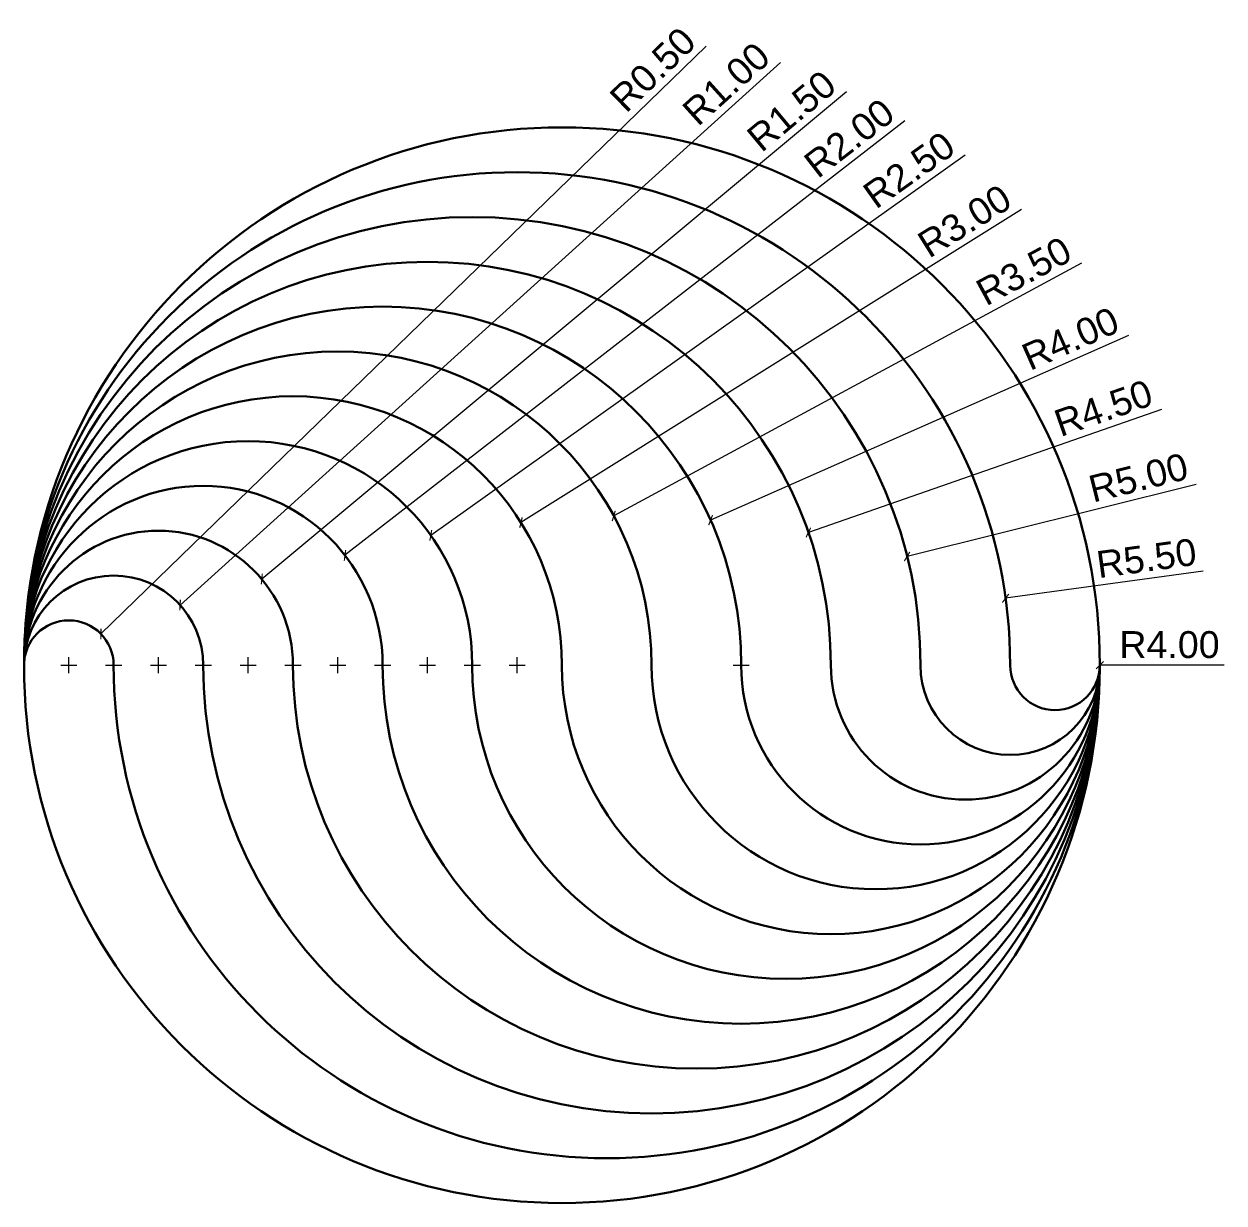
# Model space of a CAD drawing. Header units: inches. Extents: x 994 to 6777, y -637 to 5407.
# Drawn here: x 1072.62 to 1086, y 338.76 to 351.92 of the extents above; entities that cross this region are included whole.
import ezdxf

# ---------------------------------------------------------------- set-up
doc = ezdxf.new("R2010")
doc.units = ezdxf.units.IN
doc.header["$MEASUREMENT"] = 0
doc.layers.add('OBJECT 0.5', color=7, linetype='Continuous', lineweight=60)
doc.styles.get("Standard").update_dxf_attribs({"font": 'arial.ttf'})
doc.dimstyles.new('ABELLA 100', dxfattribs={"dimtxt": 0.3, "dimasz": 0.085, "dimexe": 0.1, "dimexo": 0.075, "dimgap": 0.075, "dimtad": 1, "dimzin": 0, "dimdsep": 46, "dimtxsty": 'Standard', "dimblk": 'ARCHTICK', "dimcen": 0.09, "dimclrd": 7, "dimclre": 7, "dimadec": 0, "dimazin": 0, "dimtfac": 1, "dimtix": 1, "dimtofl": 0, "dimtmove": 0, "dimatfit": 3, "dimldrblk": 'OPEN30', "dimfxl": 1, "dimtolj": 1, "dimtzin": 0, "dimlwd": 0, "dimlwe": 0, "dimarcsym": 0})

# ---------------------------------------------------------------- blocks, each defined once
blk = doc.blocks.new('_ArchTick')
at = {"color": 0, "linetype": 'ByBlock', "const_width": 0.15}
blk.add_lwpolyline([(-0.5, -0.5), (0.5, 0.5)], dxfattribs=at)
blk = doc.blocks.new('*D543')
at = {"layer": 'Defpoints', "color": 0, "transparency": 16777216}
for p in [(1080.616, 344.764), (1084.616, 344.764)]:
    blk.add_point(p, dxfattribs=at)
at = {"layer": 'OBJECT 0.5', "color": 7, "lineweight": 0, "transparency": 16777216}
for p, q in [((1080.616, 344.674), (1080.616, 344.854)), ((1080.526, 344.764), (1080.706, 344.764))]:
    blk.add_line(p, q, dxfattribs=at)
at = {"layer": 'OBJECT 0.5', "color": 7, "linetype": 'Continuous', "lineweight": 0, "transparency": 16777216}
blk.add_line((1086.001, 344.764), (1084.616, 344.764), dxfattribs=at)
at = {"layer": 'OBJECT 0.5', "color": 7, "lineweight": 0, "transparency": 16777216, "xscale": 0.085, "yscale": 0.085, "zscale": 0.085, "rotation": 179.9999999998437}
blk.add_blockref('_ArchTick', (1084.616, 344.764), dxfattribs=at)
at = {"layer": 'OBJECT 0.5', "color": 0, "transparency": 16777216, "insert": (1085.393, 344.992), "char_height": 0.3, "attachment_point": 5}
blk.add_mtext('\\A1;R4.00', dxfattribs=at)
blk = doc.blocks.new('_Open30')
at = {"color": 0, "linetype": 'ByBlock', "lineweight": -2}
for p, q in [((-1, 0.27), (0, 0)), ((0, 0), (-1, -0.27)), ((0, 0), (-1, 0))]:
    blk.add_line(p, q, dxfattribs=at)
blk = doc.blocks.new('*D544')
at = {"layer": 'Defpoints', "color": 0, "transparency": 16777216}
for p in [(1083.565, 345.511), (1078.116, 344.764)]:
    blk.add_point(p, dxfattribs=at)
at = {"layer": 'OBJECT 0.5', "color": 7, "linetype": 'Continuous', "lineweight": 0, "transparency": 16777216}
blk.add_line((1085.769, 345.813), (1083.565, 345.511), dxfattribs=at)
at = {"layer": 'OBJECT 0.5', "color": 7, "lineweight": 0, "transparency": 16777216}
for p, q in [((1078.116, 344.674), (1078.116, 344.854)), ((1078.026, 344.764), (1078.206, 344.764))]:
    blk.add_line(p, q, dxfattribs=at)
at = {"layer": 'OBJECT 0.5', "color": 7, "lineweight": 0, "transparency": 16777216, "xscale": 0.085, "yscale": 0.085, "zscale": 0.085, "rotation": 187.803460431738}
blk.add_blockref('_ArchTick', (1083.565, 345.511), dxfattribs=at)
at = {"layer": 'OBJECT 0.5', "color": 0, "transparency": 16777216, "insert": (1085.136, 345.957), "char_height": 0.3, "attachment_point": 5, "rotation": 7.8035}
blk.add_mtext('\\A1;R5.50', dxfattribs=at)
blk = doc.blocks.new('*D545')
at = {"layer": 'Defpoints', "color": 0, "transparency": 16777216}
for p in [(1082.466, 345.977), (1077.616, 344.764)]:
    blk.add_point(p, dxfattribs=at)
at = {"layer": 'OBJECT 0.5', "color": 7, "linetype": 'Continuous', "lineweight": 0, "transparency": 16777216}
blk.add_line((1085.691, 346.782), (1082.466, 345.977), dxfattribs=at)
at = {"layer": 'OBJECT 0.5', "color": 7, "lineweight": 0, "transparency": 16777216}
for p, q in [((1077.616, 344.674), (1077.616, 344.854)), ((1077.526, 344.764), (1077.706, 344.764))]:
    blk.add_line(p, q, dxfattribs=at)
at = {"layer": 'OBJECT 0.5', "color": 7, "lineweight": 0, "transparency": 16777216, "xscale": 0.085, "yscale": 0.085, "zscale": 0.085, "rotation": 194.0323615933515}
blk.add_blockref('_ArchTick', (1082.466, 345.977), dxfattribs=at)
at = {"layer": 'OBJECT 0.5', "color": 0, "transparency": 16777216, "insert": (1085.046, 346.856), "char_height": 0.3, "attachment_point": 5, "rotation": 14.0324}
blk.add_mtext('\\A1;R5.00', dxfattribs=at)
blk = doc.blocks.new('*D546')
at = {"layer": 'Defpoints', "color": 0, "transparency": 16777216}
for p in [(1081.365, 346.244), (1077.116, 344.764)]:
    blk.add_point(p, dxfattribs=at)
at = {"layer": 'OBJECT 0.5', "color": 7, "linetype": 'Continuous', "lineweight": 0, "transparency": 16777216}
blk.add_line((1085.304, 347.617), (1081.365, 346.244), dxfattribs=at)
at = {"layer": 'OBJECT 0.5', "color": 7, "lineweight": 0, "transparency": 16777216}
for p, q in [((1077.116, 344.674), (1077.116, 344.854)), ((1077.026, 344.764), (1077.206, 344.764))]:
    blk.add_line(p, q, dxfattribs=at)
at = {"layer": 'OBJECT 0.5', "color": 7, "lineweight": 0, "transparency": 16777216, "xscale": 0.085, "yscale": 0.085, "zscale": 0.085, "rotation": 199.2048505104219}
blk.add_blockref('_ArchTick', (1081.365, 346.244), dxfattribs=at)
at = {"layer": 'OBJECT 0.5', "color": 0, "transparency": 16777216, "insert": (1084.656, 347.632), "char_height": 0.3, "attachment_point": 5, "rotation": 19.2049}
blk.add_mtext('\\A1;R4.50', dxfattribs=at)
blk = doc.blocks.new('*D547')
at = {"layer": 'Defpoints', "color": 0, "transparency": 16777216}
for p in [(1080.274, 346.382), (1076.616, 344.764)]:
    blk.add_point(p, dxfattribs=at)
at = {"layer": 'OBJECT 0.5', "color": 7, "linetype": 'Continuous', "lineweight": 0, "transparency": 16777216}
blk.add_line((1084.936, 348.444), (1080.274, 346.382), dxfattribs=at)
at = {"layer": 'OBJECT 0.5', "color": 7, "lineweight": 0, "transparency": 16777216}
for p, q in [((1076.616, 344.674), (1076.616, 344.854)), ((1076.526, 344.764), (1076.706, 344.764))]:
    blk.add_line(p, q, dxfattribs=at)
at = {"layer": 'OBJECT 0.5', "color": 7, "lineweight": 0, "transparency": 16777216, "xscale": 0.085, "yscale": 0.085, "zscale": 0.085, "rotation": 203.8585651963964}
blk.add_blockref('_ArchTick', (1080.274, 346.382), dxfattribs=at)
at = {"layer": 'OBJECT 0.5', "color": 0, "transparency": 16777216, "insert": (1084.288, 348.407), "char_height": 0.3, "attachment_point": 5, "rotation": 23.8586}
blk.add_mtext('\\A1;R4.00', dxfattribs=at)
blk = doc.blocks.new('*D548')
at = {"layer": 'Defpoints', "color": 0, "transparency": 16777216}
for p in [(1079.194, 346.429), (1076.116, 344.764)]:
    blk.add_point(p, dxfattribs=at)
at = {"layer": 'OBJECT 0.5', "color": 7, "linetype": 'Continuous', "lineweight": 0, "transparency": 16777216}
blk.add_line((1084.411, 349.249), (1079.194, 346.429), dxfattribs=at)
at = {"layer": 'OBJECT 0.5', "color": 7, "lineweight": 0, "transparency": 16777216}
for p, q in [((1076.116, 344.674), (1076.116, 344.854)), ((1076.026, 344.764), (1076.206, 344.764))]:
    blk.add_line(p, q, dxfattribs=at)
at = {"layer": 'OBJECT 0.5', "color": 7, "lineweight": 0, "transparency": 16777216, "xscale": 0.085, "yscale": 0.085, "zscale": 0.085, "rotation": 208.3963807543009}
blk.add_blockref('_ArchTick', (1079.194, 346.429), dxfattribs=at)
at = {"layer": 'OBJECT 0.5', "color": 0, "transparency": 16777216, "insert": (1083.768, 349.16), "char_height": 0.3, "attachment_point": 5, "rotation": 28.3964}
blk.add_mtext('\\A1;R3.50', dxfattribs=at)
blk = doc.blocks.new('*D549')
at = {"layer": 'Defpoints', "color": 0, "transparency": 16777216}
for p in [(1078.159, 346.355), (1075.616, 344.764)]:
    blk.add_point(p, dxfattribs=at)
at = {"layer": 'OBJECT 0.5', "color": 7, "linetype": 'Continuous', "lineweight": 0, "transparency": 16777216}
blk.add_line((1083.743, 349.848), (1078.159, 346.355), dxfattribs=at)
at = {"layer": 'OBJECT 0.5', "color": 7, "lineweight": 0, "transparency": 16777216}
for p, q in [((1075.616, 344.674), (1075.616, 344.854)), ((1075.526, 344.764), (1075.706, 344.764))]:
    blk.add_line(p, q, dxfattribs=at)
at = {"layer": 'OBJECT 0.5', "color": 7, "lineweight": 0, "transparency": 16777216, "xscale": 0.085, "yscale": 0.085, "zscale": 0.085, "rotation": 212.024957315088}
blk.add_blockref('_ArchTick', (1078.159, 346.355), dxfattribs=at)
at = {"layer": 'OBJECT 0.5', "color": 0, "transparency": 16777216, "insert": (1083.107, 349.719), "char_height": 0.3, "attachment_point": 5, "rotation": 32.025}
blk.add_mtext('\\A1;R3.00', dxfattribs=at)
blk = doc.blocks.new('*D528')
at = {"layer": 'Defpoints', "color": 0, "transparency": 16777216}
for p in [(1077.153, 346.213), (1075.116, 344.764)]:
    blk.add_point(p, dxfattribs=at)
at = {"layer": 'OBJECT 0.5', "color": 7, "linetype": 'Continuous', "lineweight": 0, "transparency": 16777216}
blk.add_line((1083.115, 350.456), (1077.153, 346.213), dxfattribs=at)
at = {"layer": 'OBJECT 0.5', "color": 7, "lineweight": 0, "transparency": 16777216}
for p, q in [((1075.116, 344.674), (1075.116, 344.854)), ((1075.026, 344.764), (1075.206, 344.764))]:
    blk.add_line(p, q, dxfattribs=at)
at = {"layer": 'OBJECT 0.5', "color": 7, "lineweight": 0, "transparency": 16777216, "xscale": 0.085, "yscale": 0.085, "zscale": 0.085, "rotation": 215.4312114378473}
blk.add_blockref('_ArchTick', (1077.153, 346.213), dxfattribs=at)
at = {"layer": 'OBJECT 0.5', "color": 0, "transparency": 16777216, "insert": (1082.488, 350.289), "char_height": 0.3, "attachment_point": 5, "rotation": 35.4312}
blk.add_mtext('\\A1;R2.50', dxfattribs=at)
blk = doc.blocks.new('*D624')
at = {"layer": 'Defpoints', "color": 0, "transparency": 16777216}
for p in [(1076.196, 345.99), (1074.616, 344.764)]:
    blk.add_point(p, dxfattribs=at)
at = {"layer": 'OBJECT 0.5', "color": 7, "linetype": 'Continuous', "lineweight": 0, "transparency": 16777216}
blk.add_line((1082.441, 350.836), (1076.196, 345.99), dxfattribs=at)
at = {"layer": 'OBJECT 0.5', "color": 7, "lineweight": 0, "transparency": 16777216}
for p, q in [((1074.616, 344.674), (1074.616, 344.854)), ((1074.526, 344.764), (1074.706, 344.764))]:
    blk.add_line(p, q, dxfattribs=at)
at = {"layer": 'OBJECT 0.5', "color": 7, "lineweight": 0, "transparency": 16777216, "xscale": 0.085, "yscale": 0.085, "zscale": 0.085, "rotation": 217.8073609674686}
blk.add_blockref('_ArchTick', (1076.196, 345.99), dxfattribs=at)
at = {"layer": 'OBJECT 0.5', "color": 0, "transparency": 16777216, "insert": (1081.821, 350.644), "char_height": 0.3, "attachment_point": 5, "rotation": 37.8074}
blk.add_mtext('\\A1;R2.00', dxfattribs=at)
blk = doc.blocks.new('*D529')
at = {"layer": 'Defpoints', "color": 0, "transparency": 16777216}
for p in [(1075.268, 345.725), (1074.116, 344.764)]:
    blk.add_point(p, dxfattribs=at)
at = {"layer": 'OBJECT 0.5', "color": 7, "linetype": 'Continuous', "lineweight": 0, "transparency": 16777216}
blk.add_line((1081.79, 351.161), (1075.268, 345.725), dxfattribs=at)
at = {"layer": 'OBJECT 0.5', "color": 7, "lineweight": 0, "transparency": 16777216}
for p, q in [((1074.116, 344.674), (1074.116, 344.854)), ((1074.026, 344.764), (1074.206, 344.764))]:
    blk.add_line(p, q, dxfattribs=at)
at = {"layer": 'OBJECT 0.5', "color": 7, "lineweight": 0, "transparency": 16777216, "xscale": 0.085, "yscale": 0.085, "zscale": 0.085, "rotation": 219.813802122443}
blk.add_blockref('_ArchTick', (1075.268, 345.725), dxfattribs=at)
at = {"layer": 'OBJECT 0.5', "color": 0, "transparency": 16777216, "insert": (1081.177, 350.947), "char_height": 0.3, "attachment_point": 5, "rotation": 39.8138}
blk.add_mtext('\\A1;R1.50', dxfattribs=at)
blk = doc.blocks.new('*D530')
at = {"layer": 'Defpoints', "color": 0, "transparency": 16777216}
for p in [(1074.357, 345.435), (1073.616, 344.764)]:
    blk.add_point(p, dxfattribs=at)
at = {"layer": 'OBJECT 0.5', "color": 7, "linetype": 'Continuous', "lineweight": 0, "transparency": 16777216}
blk.add_line((1081.053, 351.488), (1074.357, 345.435), dxfattribs=at)
at = {"layer": 'OBJECT 0.5', "color": 7, "lineweight": 0, "transparency": 16777216}
for p, q in [((1073.616, 344.674), (1073.616, 344.854)), ((1073.526, 344.764), (1073.706, 344.764))]:
    blk.add_line(p, q, dxfattribs=at)
at = {"layer": 'OBJECT 0.5', "color": 7, "lineweight": 0, "transparency": 16777216, "xscale": 0.085, "yscale": 0.085, "zscale": 0.085, "rotation": 222.1175534181557}
blk.add_blockref('_ArchTick', (1074.357, 345.435), dxfattribs=at)
at = {"layer": 'OBJECT 0.5', "color": 0, "transparency": 16777216, "insert": (1080.449, 351.25), "char_height": 0.3, "attachment_point": 5, "rotation": 42.1176}
blk.add_mtext('\\A1;R1.00', dxfattribs=at)
blk = doc.blocks.new('*D625')
at = {"layer": 'Defpoints', "color": 0, "transparency": 16777216}
for p in [(1073.474, 345.113), (1073.116, 344.764)]:
    blk.add_point(p, dxfattribs=at)
at = {"layer": 'OBJECT 0.5', "color": 7, "linetype": 'Continuous', "lineweight": 0, "transparency": 16777216}
blk.add_line((1080.225, 351.669), (1073.474, 345.113), dxfattribs=at)
at = {"layer": 'OBJECT 0.5', "color": 7, "lineweight": 0, "transparency": 16777216}
for p, q in [((1073.116, 344.674), (1073.116, 344.854)), ((1073.026, 344.764), (1073.206, 344.764))]:
    blk.add_line(p, q, dxfattribs=at)
at = {"layer": 'OBJECT 0.5', "color": 7, "lineweight": 0, "transparency": 16777216, "xscale": 0.085, "yscale": 0.085, "zscale": 0.085, "rotation": 224.1634860438305}
blk.add_blockref('_ArchTick', (1073.474, 345.113), dxfattribs=at)
at = {"layer": 'OBJECT 0.5', "color": 0, "transparency": 16777216, "insert": (1079.63, 351.409), "char_height": 0.3, "attachment_point": 5, "rotation": 44.1635}
blk.add_mtext('\\A1;R0.50', dxfattribs=at)

msp = doc.modelspace()

# ---------------------------------------------------------------- linework, layer by layer
at = {"layer": 'OBJECT 0.5', "lineweight": 30}
msp.add_lwpolyline([(1084.61561, 344.76418, -1), (1076.61561, 344.76418, 1), (1072.61561, 344.76418, -1), (1073.61561, 344.76418, 1), (1084.61561, 344.76418, -1), (1078.61561, 344.76418, 1), (1072.61561, 344.76418, -1), (1079.61561, 344.76418, 1), (1084.61561, 344.76418, -1), (1082.61561, 344.76418, 1), (1072.61561, 344.76418, -1), (1083.61561, 344.76418, 1), (1084.61561, 344.76418, -1), (1081.61561, 344.76418, 1), (1072.61561, 344.76418, -1), (1080.61561, 344.76418, 1), (1084.61561, 344.76418, -1), (1077.61561, 344.76418, 1), (1072.61561, 344.76418, -1), (1074.61561, 344.76418, 1), (1084.61561, 344.76418, -1), (1075.61561, 344.76418, 1), (1072.61561, 344.76418)], format="xyb", dxfattribs=at)
msp.add_circle((1078.61561, 344.76418), 6, dxfattribs=at)

# ---------------------------------------------------------------- dimensions: what is measured, and where the dimension line sits
at = {"layer": 'OBJECT 0.5', "color": 7}
for center, mpoint, picture, middle in [((1073.11561, 344.76418), (1073.47429, 345.11254), '*D625', (1079.78882, 351.24533)), ((1073.61561, 344.76418), (1074.35738, 345.43484), '*D530', (1080.60203, 351.08079)), ((1074.11561, 344.76418), (1075.2678, 345.72462), '*D529', (1081.32294, 350.77204)), ((1074.61561, 344.76418), (1076.19576, 345.9902), '*D624', (1081.96116, 350.46348)), ((1075.11561, 344.76418), (1077.15264, 346.21349), '*D528', (1082.62001, 350.10344)), ((1075.61561, 344.76418), (1078.15906, 346.35505), '*D549', (1083.22766, 349.52533)), ((1076.11561, 344.76418), (1079.19448, 346.42867), '*D548', (1083.87612, 348.95964)), ((1076.61561, 344.76418), (1080.2738, 346.3821), '*D547', (1084.38062, 348.19844)), ((1077.11561, 344.76418), (1081.36518, 346.24444), '*D546', (1084.7306, 347.41672)), ((1077.61561, 344.76418), (1082.4664, 345.97653), '*D545', (1085.10106, 346.635)), ((1078.11561, 344.76418), (1083.56468, 345.51095), '*D544', (1085.16708, 345.73055))]:
    dim = msp.add_radius_dim(center=center, mpoint=mpoint, dimstyle='ABELLA 100', dxfattribs=at)
    dim.commit()
    dim.dimension.update_dxf_attribs({"geometry": picture, "text_midpoint": middle, "dimtype": 164})
dim = msp.add_radius_dim(center=(1080.61561, 344.76418), mpoint=(1084.61561, 344.76418), dimstyle='ABELLA 100', dxfattribs=at)
dim.commit()
dim.dimension.update_dxf_attribs({"geometry": '*D543', "text_midpoint": (1085.39328, 344.99235)})

doc.saveas('drawing.dxf')
